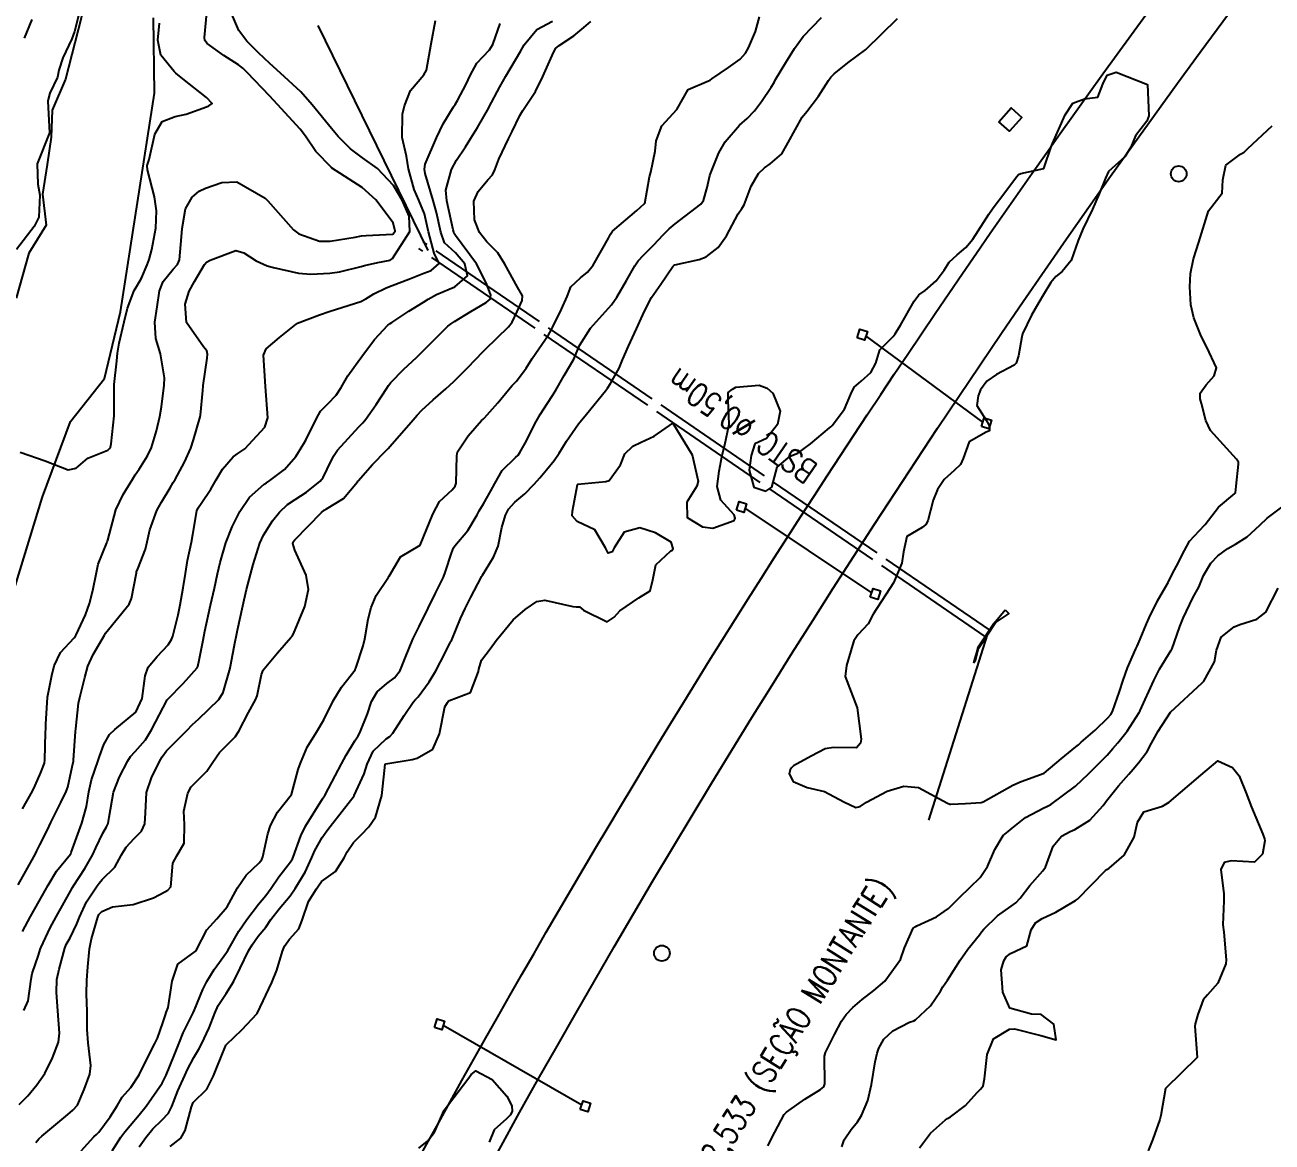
# Model space of a CAD drawing. Header units: metres. Extents: x 318500 to 325275, y 7408834 to 7428799.
# Drawn here: x 320236.7 to 320316.3, y 7414224 to 7414295.2 of the extents above; entities that cross this region are included whole.
import ezdxf

# ---------------------------------------------------------------- set-up
doc = ezdxf.new("R2010")
doc.units = ezdxf.units.M
doc.header["$MEASUREMENT"] = 0
doc.linetypes.add('CONTINUO', pattern=[0])
doc.linetypes.add('TRACEJADO', pattern=[8.7, 8, -0.7])
for name, color, linetype in [('ALA', 45, 'Continuous'), ('Armário', 45, 'Continuous'), ('BUEIRO', 151, 'Continuous'), ('Curvas de Nivel 1m', 11, 'Continuous'), ('Curvas de Nivel 5m', 15, 'Continuous'), ('Hidrografia', 140, 'Continuous'), ('Linha Férrea', 20, 'Continuous'), ('Postes', 20, 'Continuous'), ('Pórticos', 45, 'Continuous'), ('TEXTO', 45, 'Continuous')]:
    doc.layers.add(name, color=color, linetype=linetype)
doc.styles.add('ROMANS', font='romans', dxfattribs={"height": 0.2})

msp = doc.modelspace()

# ---------------------------------------------------------------- linework, layer by layer
at = {"layer": 'ALA', "linetype": 'CONTINUO'}
for points in [[(320298.532, 7414257.064, 724.447), (320299.247, 7414257.896, 724.433)], [(320299.247, 7414257.896, 724.433), (320299.478, 7414257.666, 722.904), (320298.656, 7414257.111, 722.584)], [(320297.497, 7414255.473, 724.325), (320297.22, 7414254.514, 724.294)], [(320297.22, 7414254.514, 724.294), (320297.358, 7414254.665, 722.931), (320297.549, 7414255.439, 722.324)]]:
    msp.add_polyline3d(points, dxfattribs=at)
at = {"layer": 'Armário'}
msp.add_lwpolyline([(320298.846, 7414289.04), (320299.628, 7414289.917), (320300.309, 7414289.311), (320299.527, 7414288.434)], close=True, dxfattribs=at)
at = {"layer": 'BUEIRO', "linetype": 'TRACEJADO', "flags": 128}
for points in [[(320297.972, 7414256.202), (320261.828, 7414280.956)], [(320298.244, 7414256.621), (320262.111, 7414281.369)]]:
    msp.add_lwpolyline(points, dxfattribs=at)
at = {"layer": 'BUEIRO', "linetype": 'CONTINUO'}
for points in [[(320297.497, 7414255.473, 724.325), (320297.549, 7414255.439, 722.324), (320298.656, 7414257.111, 722.584), (320298.532, 7414257.064, 724.447)], [(320297.497, 7414255.473, 724.325), (320298.532, 7414257.064, 724.447)]]:
    msp.add_polyline3d(points, dxfattribs=at)
at = {"layer": 'Curvas de Nivel 1m', "flags": 128}
for points, elevation in [([(320240.248, 7414296.312), (320239.867, 7414294.797), (320239.693, 7414294.32), (320239.116, 7414293.117), (320238.871, 7414292.332), (320238.771, 7414291.876), (320238.298, 7414290.862), (320238.179, 7414290.454), (320238.171, 7414290.342), (320238.26, 7414288.34), (320237.48, 7414286.351), (320237.523, 7414285.048), (320237.65, 7414284.348), (320237.579, 7414282.959), (320237.292, 7414282.353), (320236.165, 7414280.894)], 717), ([(320236.264, 7414240.36), (320236.752, 7414241.235), (320237.377, 7414242.344), (320237.471, 7414242.524), (320237.659, 7414242.914), (320238.131, 7414243.875), (320238.356, 7414244.33), (320238.984, 7414245.611), (320239.331, 7414246.316), (320239.429, 7414246.59), (320239.724, 7414247.89), (320239.791, 7414248.248), (320239.802, 7414248.309), (320239.922, 7414250.144), (320239.939, 7414250.308), (320240.128, 7414251.955), (320240.196, 7414252.306), (320240.522, 7414253.58), (320240.715, 7414254.301), (320241.056, 7414255.063), (320241.781, 7414256.291), (320241.803, 7414256.328), (320241.841, 7414256.416), (320243.343, 7414258.268), (320243.508, 7414258.622), (320243.809, 7414260.261), (320243.827, 7414260.324), (320243.894, 7414260.513), (320244.39, 7414261.775), (320244.51, 7414262.251), (320244.677, 7414262.998), (320245.12, 7414264.242), (320245.406, 7414264.78), (320245.962, 7414265.685), (320246.165, 7414266.03), (320246.281, 7414266.227), (320246.878, 7414267.329), (320247.281, 7414268.217), (320247.466, 7414268.755), (320247.883, 7414270.211), (320247.904, 7414270.329), (320248.045, 7414271.885), (320248.076, 7414272.183), (320248.076, 7414272.21), (320248.329, 7414273.953), (320248.35, 7414274.206), (320248.299, 7414274.423), (320248.085, 7414274.684), (320247.02, 7414276.221), (320246.934, 7414277.405), (320247.172, 7414278.22), (320247.51, 7414278.846), (320248.156, 7414279.931), (320248.278, 7414280.088), (320248.509, 7414280.205), (320250.166, 7414280.823), (320250.669, 7414280.676), (320251.462, 7414280.16), (320252.155, 7414279.848), (320252.567, 7414279.732), (320254.149, 7414279.383), (320254.948, 7414279.318), (320256.149, 7414279.382), (320256.771, 7414279.471), (320258.156, 7414279.813), (320258.359, 7414279.866), (320259.216, 7414280.059), (320260.007, 7414280.206), (320260.163, 7414280.312), (320261.259, 7414282.034), (320261.225, 7414283.004), (320260.762, 7414284.042), (320260.224, 7414284.976), (320259.189, 7414286.061), (320258.247, 7414286.735), (320257.479, 7414287.308), (320256.695, 7414288.093), (320256.267, 7414288.597), (320255.023, 7414290.119), (320254.302, 7414290.946), (320253.016, 7414292.143), (320252.326, 7414292.755), (320251.613, 7414293.441), (320250.863, 7414294.172), (320250.35, 7414294.85), (320249.776, 7414296.189)], 719), ([(320236.543, 7414245.212), (320237.186, 7414246.348), (320237.359, 7414246.691), (320237.718, 7414247.537), (320237.941, 7414248.123), (320237.98, 7414248.336), (320238.019, 7414250.073), (320238.028, 7414250.336), (320238.042, 7414250.615), (320238.144, 7414252.335), (320238.408, 7414253.724), (320238.573, 7414254.329), (320238.971, 7414255.175), (320239.837, 7414256.122), (320239.921, 7414256.227), (320239.964, 7414256.309), (320240.57, 7414257.586), (320240.819, 7414258.3), (320241.035, 7414259.136), (320241.263, 7414260.296), (320241.383, 7414260.809), (320241.918, 7414262.176), (320241.955, 7414262.254), (320241.967, 7414262.289), (320241.983, 7414262.352), (320242.501, 7414264.282), (320242.963, 7414265.267), (320243.576, 7414266.266), (320243.729, 7414266.509), (320243.979, 7414266.882), (320244.519, 7414267.725), (320244.769, 7414268.248), (320245.085, 7414269.318), (320245.304, 7414270.241), (320245.42, 7414270.848), (320245.582, 7414272.237), (320245.598, 7414272.695), (320245.353, 7414274.241), (320245.059, 7414275.215), (320244.999, 7414276.247), (320245.13, 7414277.23), (320245.297, 7414278.242), (320245.525, 7414278.854), (320246.151, 7414279.625), (320246.442, 7414279.941), (320246.561, 7414280.226), (320246.698, 7414281.702), (320246.727, 7414282.225), (320246.937, 7414283.484), (320247.361, 7414284.218), (320247.816, 7414284.614), (320248.219, 7414284.795), (320249.257, 7414285.162), (320250.225, 7414285.194), (320252.031, 7414284.153), (320252.208, 7414283.984), (320253.839, 7414282.133), (320254.178, 7414281.895), (320255.493, 7414281.43), (320256.173, 7414281.413), (320257.777, 7414281.677), (320258.177, 7414281.761), (320258.462, 7414281.782), (320260.178, 7414281.856), (320260.323, 7414282.048), (320260.188, 7414282.595), (320259.09, 7414284.061), (320258.221, 7414284.835), (320256.27, 7414286.1), (320256.252, 7414286.112), (320255.271, 7414287.135), (320254.592, 7414288.125), (320254.266, 7414288.561), (320252.821, 7414290.145), (320252.298, 7414290.685), (320250.87, 7414292.172), (320250.599, 7414292.452), (320250.325, 7414292.666), (320249.397, 7414293.26), (320248.338, 7414294.03), (320248.189, 7414294.212), (320248.148, 7414294.407), (320248.33, 7414296.21)], 718), ([(320240.288, 7414223.405), (320241.097, 7414224.285), (320241.266, 7414224.429), (320241.415, 7414224.597), (320242.131, 7414225.572), (320242.582, 7414226.269), (320242.9, 7414226.811), (320243.452, 7414227.445), (320243.996, 7414228.252), (320244.472, 7414229.249), (320244.986, 7414230.238), (320245.15, 7414230.58), (320245.51, 7414231.563), (320245.667, 7414232.078), (320245.72, 7414232.227), (320245.835, 7414232.537), (320246.092, 7414234.222), (320246.464, 7414235.309), (320247.568, 7414236.106), (320247.618, 7414236.161), (320247.644, 7414236.209), (320248.302, 7414237.487), (320248.951, 7414238.19), (320249.608, 7414238.953), (320250.266, 7414240.17), (320250.822, 7414240.972), (320251.644, 7414241.77), (320251.809, 7414241.987), (320251.878, 7414242.148), (320252.195, 7414243.622), (320252.374, 7414244.143), (320252.824, 7414245.004), (320253.7, 7414246.13), (320254.13, 7414247.718), (320254.275, 7414248.122), (320254.716, 7414249.145), (320255.304, 7414250.107), (320255.768, 7414250.881), (320256.366, 7414252.091), (320256.904, 7414252.972), (320257.765, 7414254.071), (320257.781, 7414254.1), (320257.812, 7414254.185), (320258.28, 7414255.618), (320258.387, 7414256.065), (320258.606, 7414257.309), (320258.789, 7414258.061), (320259.105, 7414258.824), (320259.889, 7414259.981), (320259.917, 7414260.022), (320259.935, 7414260.049), (320260.655, 7414261.293), (320261.92, 7414262.02), (320262.732, 7414264.008), (320263.141, 7414264.813), (320263.963, 7414265.555), (320264.161, 7414265.794), (320264.225, 7414265.987), (320264.249, 7414267.735), (320264.31, 7414267.987), (320264.989, 7414269.002), (320265.826, 7414269.972), (320265.927, 7414270.066), (320266.023, 7414270.161), (320266.878, 7414271.117), (320267.557, 7414271.947), (320267.793, 7414272.205), (320268.058, 7414272.496), (320268.674, 7414273.328), (320269.067, 7414273.925), (320270.095, 7414275.45), (320270.272, 7414275.735), (320270.357, 7414275.907), (320270.933, 7414277.086), (320271.29, 7414277.898), (320271.535, 7414278.5), (320272.148, 7414279.075), (320272.596, 7414279.441), (320272.946, 7414279.878), (320273.944, 7414281.621), (320274.058, 7414281.862), (320274.192, 7414282.059), (320275.734, 7414283.366), (320276.21, 7414283.792), (320276.228, 7414283.812), (320276.242, 7414283.83), (320276.545, 7414285.518), (320276.634, 7414285.826), (320276.92, 7414287.163), (320276.978, 7414287.823), (320277.326, 7414288.773), (320278.29, 7414289.81), (320279.011, 7414291.098), (320280.318, 7414291.637), (320280.411, 7414291.687), (320280.529, 7414291.777), (320281.599, 7414292.493), (320282.339, 7414293.035), (320282.674, 7414293.418), (320282.857, 7414293.745), (320283.312, 7414294.789), (320283.577, 7414295.738)], 724), ([(320236.325, 7414226.351), (320236.88, 7414226.912), (320237.453, 7414227.597), (320237.965, 7414228.332), (320238.467, 7414229.334), (320238.835, 7414230.32), (320238.908, 7414230.91), (320238.801, 7414232.321), (320238.705, 7414233.496), (320238.745, 7414234.322), (320238.88, 7414234.99), (320239.243, 7414236.315), (320239.336, 7414236.551), (320239.58, 7414236.988), (320240.017, 7414237.88), (320240.181, 7414238.304), (320240.629, 7414239.281), (320241.308, 7414240.293), (320241.438, 7414240.477), (320241.626, 7414240.708), (320242.427, 7414241.489), (320242.872, 7414242.272), (320243.158, 7414242.767), (320243.666, 7414243.313), (320244.142, 7414243.784), (320244.359, 7414244.25), (320244.385, 7414244.947), (320244.453, 7414246.249), (320244.773, 7414247.185), (320245.288, 7414248.237), (320245.45, 7414248.519), (320245.74, 7414248.901), (320246.402, 7414249.572), (320247.04, 7414250.217), (320247.396, 7414250.581), (320247.767, 7414250.935), (320249.08, 7414252.191), (320249.349, 7414252.624), (320249.788, 7414254.18), (320249.793, 7414254.198), (320249.812, 7414254.305), (320250.12, 7414255.891), (320250.181, 7414256.175), (320250.272, 7414256.601), (320250.601, 7414258.169), (320250.841, 7414259.2), (320251.085, 7414260.162), (320251.256, 7414260.804), (320251.679, 7414262.154), (320251.925, 7414262.676), (320252.496, 7414263.583), (320252.934, 7414264.14), (320253.459, 7414264.624), (320253.952, 7414264.952), (320254.662, 7414265.417), (320255.545, 7414266.106), (320255.735, 7414266.342), (320255.982, 7414266.876), (320256.379, 7414267.709), (320256.647, 7414268.09), (320258.015, 7414269.577), (320258.256, 7414269.83), (320258.454, 7414270.066), (320259.102, 7414270.991), (320259.792, 7414272.053), (320259.897, 7414272.207), (320260.055, 7414272.404), (320260.864, 7414273.242), (320261.702, 7414274.026), (320262.084, 7414274.395), (320263.689, 7414275.996), (320263.92, 7414276.175), (320264.105, 7414276.29), (320265.16, 7414276.933), (320266.123, 7414277.497), (320266.38, 7414277.713), (320266.416, 7414277.966), (320266.141, 7414278.728), (320265.514, 7414279.976), (320264.178, 7414281.79), (320264.088, 7414281.901), (320264.056, 7414281.992), (320264.028, 7414282.146), (320263.623, 7414283.999), (320263.556, 7414284.664), (320263.925, 7414285.995), (320264.246, 7414286.576), (320264.813, 7414287.426), (320265.16, 7414287.981), (320265.574, 7414288.673), (320266.289, 7414289.92), (320266.304, 7414289.955), (320267.011, 7414291.258), (320267.387, 7414291.954), (320268.336, 7414293.557), (320268.562, 7414293.937), (320269.362, 7414294.918), (320270.363, 7414295.458)], 722), ([(320236.399, 7414267.959), (320237.986, 7414267.402), (320239.47, 7414266.825), (320239.98, 7414266.944), (320240.723, 7414267.568), (320241.997, 7414268.095), (320242.099, 7414268.188), (320242.151, 7414268.288), (320242.207, 7414268.492), (320242.394, 7414270.284), (320242.386, 7414271.944), (320242.404, 7414272.285), (320242.574, 7414273.781), (320242.603, 7414274.282), (320242.716, 7414274.91), (320243.04, 7414276.276), (320243.243, 7414277.144), (320243.66, 7414278.267), (320243.844, 7414278.555), (320244.142, 7414279.059), (320244.496, 7414279.913), (320244.617, 7414280.253), (320244.798, 7414280.882), (320245.043, 7414282.247), (320245.095, 7414283.348), (320244.964, 7414284.249), (320244.518, 7414285.973), (320244.503, 7414286.256), (320244.624, 7414286.635), (320244.987, 7414288.249), (320245.455, 7414289.059), (320246.277, 7414289.373), (320246.99, 7414289.512), (320248.287, 7414289.997), (320248.442, 7414290.053), (320248.647, 7414290.205), (320248.296, 7414290.59), (320246.773, 7414291.765), (320246.319, 7414292.139), (320246.216, 7414292.232), (320245.373, 7414293.287), (320245.174, 7414294.247), (320245.287, 7414295.315)], 717), ([(320236.627, 7414232.349), (320236.909, 7414232.963), (320237.103, 7414234.344), (320237.173, 7414234.716), (320237.563, 7414235.876), (320237.677, 7414236.23), (320237.716, 7414236.338), (320238.307, 7414237.612), (320238.692, 7414238.324), (320239.616, 7414239.955), (320239.74, 7414240.187), (320239.809, 7414240.308), (320240.527, 7414241.411), (320241.034, 7414242.296), (320241.231, 7414242.72), (320241.671, 7414243.662), (320241.906, 7414244.058), (320242.02, 7414244.285), (320242.085, 7414244.685), (320242.352, 7414246.28), (320242.742, 7414247.247), (320243.257, 7414248.267), (320243.442, 7414248.557), (320243.739, 7414248.86), (320244.395, 7414249.605), (320244.786, 7414250.245), (320245.779, 7414252.154), (320245.811, 7414252.199), (320245.843, 7414252.229), (320246.807, 7414253.208), (320247.689, 7414254.211), (320247.73, 7414254.292), (320247.817, 7414254.685), (320248.065, 7414255.978), (320248.107, 7414256.206), (320248.176, 7414256.538), (320248.546, 7414258.2), (320248.788, 7414259.284), (320248.988, 7414260.194), (320249.161, 7414260.931), (320249.523, 7414262.186), (320249.93, 7414263.195), (320250.407, 7414264.173), (320251.032, 7414265.086), (320251.967, 7414265.918), (320252.106, 7414266.011), (320252.322, 7414266.146), (320253.27, 7414266.848), (320253.993, 7414267.687), (320254.165, 7414267.96), (320254.26, 7414268.126), (320254.615, 7414268.73), (320255.314, 7414270.111), (320255.565, 7414270.569), (320256.034, 7414271.052), (320256.548, 7414271.587), (320256.877, 7414272.088), (320257.311, 7414272.831), (320258.077, 7414273.897), (320258.153, 7414273.995), (320258.201, 7414274.069), (320259.012, 7414275.139), (320259.859, 7414276.052), (320259.994, 7414276.159), (320260.103, 7414276.235), (320261.199, 7414276.949), (320262.123, 7414277.538), (320262.419, 7414277.722), (320262.952, 7414278.008), (320263.772, 7414278.358), (320264.138, 7414278.503), (320264.928, 7414279.203), (320264.774, 7414279.984), (320264.167, 7414280.678), (320263.477, 7414281.304), (320263.227, 7414282.004), (320262.961, 7414283.246), (320262.756, 7414284.012), (320262.236, 7414285.737), (320262.187, 7414286.021), (320262.243, 7414286.323), (320262.968, 7414288.009), (320263.375, 7414288.902), (320264.053, 7414289.994), (320264.15, 7414290.134), (320264.296, 7414290.391), (320264.861, 7414291.435), (320265.109, 7414291.982), (320265.525, 7414292.781), (320266.337, 7414293.629), (320266.549, 7414293.967), (320267.024, 7414295.296)], 721), ([(320237.15, 7414295.566), (320236.662, 7414294.365)], 718), ([(320237.404, 7414223.923), (320237.59, 7414224.154), (320237.77, 7414224.335), (320238.663, 7414225.08), (320239.431, 7414225.713), (320239.76, 7414225.98), (320240.052, 7414226.301), (320240.471, 7414227.315), (320240.833, 7414228.289), (320240.908, 7414228.848), (320240.733, 7414230.291), (320240.662, 7414231.133), (320240.68, 7414232.293), (320240.639, 7414233.402), (320240.645, 7414234.293), (320240.719, 7414235.126), (320240.825, 7414236.291), (320240.958, 7414236.91), (320241.345, 7414238.293), (320241.42, 7414238.474), (320241.604, 7414238.673), (320242.295, 7414238.968), (320243.608, 7414239.108), (320244.907, 7414239.535), (320245.617, 7414239.907), (320245.822, 7414240.024), (320246.01, 7414240.226), (320246.129, 7414241.739), (320246.386, 7414242.223), (320246.864, 7414243.016), (320246.89, 7414244.218), (320246.846, 7414245.06), (320247.09, 7414246.216), (320247.313, 7414246.607), (320247.712, 7414247.013), (320248.306, 7414247.616), (320248.682, 7414248.196), (320249.124, 7414248.804), (320249.749, 7414249.445), (320250.118, 7414249.811), (320250.352, 7414250.171), (320250.957, 7414251.348), (320251.414, 7414252.155), (320251.518, 7414252.42), (320251.804, 7414253.777), (320251.9, 7414254.057), (320251.971, 7414254.148), (320252.813, 7414255.153), (320253.672, 7414256.132), (320253.749, 7414256.222), (320253.842, 7414256.37), (320254.564, 7414258.119), (320254.784, 7414259.209), (320254.636, 7414260.119), (320253.914, 7414261.715), (320253.789, 7414262.131), (320253.817, 7414262.235), (320253.922, 7414262.362), (320255.615, 7414264.105), (320255.791, 7414264.253), (320255.944, 7414264.339), (320257.028, 7414265.01), (320257.923, 7414266.071), (320257.94, 7414266.101), (320257.971, 7414266.141), (320258.869, 7414267.179), (320259.734, 7414268.053), (320259.866, 7414268.186), (320260.003, 7414268.333), (320261.47, 7414270.028), (320261.724, 7414270.325), (320262.029, 7414270.639), (320262.757, 7414271.291), (320263.559, 7414271.997), (320263.817, 7414272.23), (320264.057, 7414272.461), (320264.826, 7414273.225), (320265.55, 7414273.975), (320265.809, 7414274.246), (320266.086, 7414274.53), (320267.552, 7414275.948), (320267.791, 7414276.258), (320268.115, 7414276.934), (320268.42, 7414277.641), (320268.45, 7414277.935), (320268.138, 7414278.494), (320267.31, 7414279.953), (320266.88, 7414280.672), (320266.174, 7414281.382), (320265.713, 7414281.975), (320265.394, 7414282.776), (320265.34, 7414283.979), (320265.61, 7414284.585), (320266.23, 7414285.325), (320266.542, 7414285.659), (320266.69, 7414285.963), (320266.945, 7414286.658), (320267.557, 7414287.951), (320267.791, 7414288.424), (320268.282, 7414289.431), (320268.468, 7414289.757), (320268.595, 7414289.935), (320269.267, 7414290.964), (320269.753, 7414291.919), (320270.333, 7414293.257), (320270.545, 7414293.7), (320270.791, 7414293.905), (320271.721, 7414294.525), (320272.357, 7414295.04), (320272.809, 7414295.437)], 723), ([(320243.994, 7414223.658), (320244.411, 7414224.245), (320244.854, 7414224.803), (320245.427, 7414225.35), (320245.863, 7414225.794), (320246.066, 7414226.221), (320246.458, 7414227.223), (320246.9, 7414228.208), (320247.077, 7414228.594), (320247.477, 7414229.353), (320247.8, 7414229.883), (320247.97, 7414230.195), (320248.454, 7414231.243), (320248.82, 7414232.187), (320249.036, 7414232.674), (320249.533, 7414233.432), (320250.01, 7414234.173), (320250.427, 7414235.04), (320250.969, 7414236.159), (320251.19, 7414236.542), (320251.584, 7414237.086), (320252.066, 7414237.672), (320252.395, 7414238.142), (320252.919, 7414238.825), (320253.615, 7414239.67), (320253.944, 7414240.125), (320254.571, 7414241.181), (320255.011, 7414242.11), (320255.206, 7414242.557), (320255.669, 7414243.377), (320255.966, 7414243.805), (320256.177, 7414244.093), (320257.7, 7414246.036), (320257.713, 7414246.057), (320258.34, 7414247.445), (320258.527, 7414248.062), (320258.915, 7414248.885), (320259.754, 7414249.673), (320259.982, 7414249.821), (320260.178, 7414250.044), (320260.892, 7414251.154), (320261.466, 7414252.025), (320261.619, 7414252.186), (320261.785, 7414252.357), (320262.491, 7414253.319), (320262.922, 7414254.003), (320263.223, 7414254.595), (320263.837, 7414255.797), (320263.903, 7414255.925), (320263.929, 7414255.989), (320264.489, 7414257.348), (320264.786, 7414257.981), (320265.146, 7414258.702), (320265.813, 7414259.971), (320265.84, 7414260.021), (320265.892, 7414260.105), (320266.606, 7414261.263), (320266.893, 7414261.955), (320267.138, 7414263.158), (320267.367, 7414263.949), (320267.564, 7414264.328), (320267.952, 7414264.768), (320268.587, 7414265.304), (320269.2, 7414265.922), (320269.561, 7414266.331), (320269.984, 7414266.831), (320270.464, 7414267.434), (320270.784, 7414267.902), (320271.252, 7414268.653), (320272.019, 7414269.768), (320272.116, 7414269.889), (320272.531, 7414270.386), (320273.749, 7414271.865), (320273.873, 7414272.043), (320274.057, 7414272.345), (320274.606, 7414273.318), (320274.825, 7414273.849), (320275.209, 7414274.728), (320275.716, 7414275.836), (320276.119, 7414276.72), (320276.478, 7414277.475), (320276.677, 7414277.825), (320277.277, 7414278.684), (320278.047, 7414279.811), (320278.097, 7414279.875), (320278.162, 7414279.916), (320279.71, 7414280.244), (320280.169, 7414280.413), (320280.939, 7414281.008), (320281.459, 7414281.761), (320282.204, 7414283.16), (320282.449, 7414283.507), (320282.596, 7414283.746), (320283.045, 7414284.925), (320283.512, 7414285.737), (320283.879, 7414286.1), (320284.249, 7414286.353), (320284.989, 7414286.989), (320285.398, 7414287.713), (320286.286, 7414289.319), (320286.581, 7414289.696), (320287.331, 7414290.658), (320287.975, 7414291.675), (320288.122, 7414291.874), (320288.326, 7414292.088), (320289.197, 7414292.801), (320290.35, 7414293.65), (320292.37, 7414295.62)], 726), ([(320245.96, 7414223.663), (320246.641, 7414224.212), (320246.932, 7414224.692), (320247.319, 7414226.202), (320247.443, 7414226.476), (320248.305, 7414227.338), (320248.732, 7414228.187), (320248.942, 7414228.711), (320249.488, 7414230.075), (320249.521, 7414230.148), (320249.554, 7414230.179), (320250.544, 7414231.125), (320251.52, 7414232.15), (320252.464, 7414234.141), (320252.765, 7414234.925), (320253.126, 7414236.134), (320253.267, 7414236.441), (320253.582, 7414236.906), (320254.166, 7414237.547), (320254.394, 7414238.118), (320254.794, 7414239.294), (320255.3, 7414240.105), (320255.422, 7414240.304), (320255.627, 7414240.571), (320256.515, 7414241.209), (320257.063, 7414242.079), (320257.259, 7414242.473), (320257.665, 7414243.06), (320258.168, 7414243.57), (320258.65, 7414244.06), (320259.06, 7414244.682), (320259.473, 7414246.052), (320259.501, 7414246.254), (320259.695, 7414248.05), (320259.706, 7414248.075), (320259.731, 7414248.091), (320261.411, 7414248.348), (320261.736, 7414248.442), (320262.729, 7414249.022), (320263.148, 7414249.999), (320263.496, 7414251.713), (320263.655, 7414251.992), (320263.706, 7414252.066), (320263.782, 7414252.122), (320265.125, 7414252.641), (320265.642, 7414253.972), (320265.66, 7414254.123), (320265.821, 7414254.703), (320266.38, 7414255.413), (320266.77, 7414255.956), (320267.853, 7414257.271), (320268.614, 7414257.929), (320269.357, 7414258.429), (320269.869, 7414258.529), (320271.649, 7414258.116), (320271.872, 7414258.101), (320272.089, 7414258.104), (320272.329, 7414257.883), (320273.859, 7414257.136), (320274.289, 7414257.429), (320274.667, 7414257.848), (320275.878, 7414258.667), (320276.599, 7414259.107), (320276.769, 7414259.821), (320276.948, 7414260.776), (320277.918, 7414261.666), (320278.007, 7414261.72), (320278.055, 7414261.808), (320277.926, 7414262.214), (320276.93, 7414262.825), (320275.94, 7414263.132), (320274.929, 7414262.851), (320274.292, 7414261.854), (320274.174, 7414261.599), (320273.915, 7414261.515), (320273.748, 7414261.863), (320273.07, 7414263.006), (320271.937, 7414263.549), (320271.606, 7414263.893), (320271.64, 7414264.197), (320271.95, 7414265.89), (320271.954, 7414265.906), (320271.97, 7414265.919), (320273.754, 7414266.083), (320273.974, 7414266.152), (320274.691, 7414267.148), (320274.972, 7414267.845), (320275.494, 7414268.352), (320276.012, 7414268.599), (320276.849, 7414268.99), (320278.03, 7414269.81), (320279.279, 7414267.791), (320279.657, 7414266.103), (320279.574, 7414265.786), (320278.929, 7414264.765), (320278.962, 7414263.795), (320279.941, 7414263.197), (320280.598, 7414263.112), (320281.948, 7414263.608), (320282.002, 7414263.697), (320282.015, 7414263.749), (320281.952, 7414263.963), (320281.104, 7414264.905), (320280.869, 7414265.767), (320280.996, 7414266.753), (320281.179, 7414267.762), (320281.348, 7414268.422), (320281.632, 7414269.756), (320281.57, 7414271.282), (320281.574, 7414271.757), (320281.836, 7414271.971), (320282.055, 7414272.101), (320283.553, 7414272.24), (320284.055, 7414272.047), (320284.41, 7414271.725), (320284.887, 7414270.566), (320284.715, 7414269.72), (320284.016, 7414268.825), (320283.261, 7414268.488), (320283.035, 7414267.74), (320282.919, 7414266.808), (320283.206, 7414265.738), (320283.967, 7414265.469), (320284.345, 7414265.724), (320284.696, 7414267.013), (320285.529, 7414267.707), (320286.003, 7414267.906), (320286.827, 7414268.503), (320288.028, 7414269.517), (320288.114, 7414269.584), (320288.21, 7414269.668), (320288.994, 7414270.707), (320289.39, 7414271.657), (320289.598, 7414272.114), (320290.062, 7414272.482), (320290.673, 7414273.039), (320290.989, 7414273.636), (320291.244, 7414274.482), (320292.106, 7414275.332), (320292.226, 7414275.501), (320292.291, 7414275.617), (320292.563, 7414276.062), (320293.436, 7414277.6), (320293.741, 7414277.991), (320294.14, 7414278.272), (320294.844, 7414278.889), (320295.348, 7414279.578), (320295.668, 7414280.074), (320296.175, 7414280.544), (320296.734, 7414281.009), (320297.182, 7414281.555), (320298.206, 7414283.144), (320298.475, 7414283.536), (320299.225, 7414284.525), (320299.966, 7414285.514), (320300.082, 7414285.673), (320300.244, 7414285.744), (320301.699, 7414286.045), (320302.199, 7414287.491), (320302.218, 7414287.543), (320302.272, 7414287.646), (320303.064, 7414289.478), (320303.554, 7414290.218), (320304.305, 7414290.491), (320305.157, 7414290.598), (320305.479, 7414291.443), (320305.758, 7414292.009), (320306.332, 7414292.199), (320308.32, 7414291.41), (320308.398, 7414289.408), (320308.287, 7414289.08), (320307.561, 7414288.134), (320307.254, 7414287.42), (320306.883, 7414286.801), (320306.252, 7414286.251), (320305.825, 7414285.858), (320305.638, 7414285.439), (320305.237, 7414284.432), (320304.806, 7414283.451), (320304.197, 7414282.191), (320303.889, 7414281.465), (320303.453, 7414280.189), (320302.885, 7414279.479), (320302.475, 7414279.165), (320302.149, 7414278.787), (320301.666, 7414277.966), (320301.383, 7414277.497), (320300.918, 7414276.706), (320300.348, 7414275.508), (320300.295, 7414275.32), (320300.089, 7414274.104), (320299.948, 7414273.646), (320299.813, 7414273.514), (320298.687, 7414272.915), (320298.064, 7414272.481), (320297.673, 7414271.929), (320297.52, 7414271.548), (320297.443, 7414270.948), (320298.035, 7414270.006), (320298.209, 7414269.714), (320298.239, 7414269.537), (320298.242, 7414269.321), (320298.026, 7414269.241), (320296.95, 7414268.622), (320296.567, 7414267.562), (320296.394, 7414267.164), (320295.988, 7414266.781), (320295.342, 7414266.214), (320294.921, 7414265.58), (320294.646, 7414264.9), (320294.298, 7414263.587), (320294.19, 7414263.344), (320293.944, 7414263.165), (320292.964, 7414262.576), (320292.755, 7414261.607), (320292.644, 7414260.874), (320292.114, 7414259.617), (320291.886, 7414259.263), (320290.823, 7414257.636), (320290.498, 7414257.003), (320289.85, 7414256.301), (320289.577, 7414255.919), (320289.493, 7414255.653), (320289.118, 7414254.359), (320289.028, 7414253.658), (320289.79, 7414251.65), (320290.045, 7414249.646), (320290.013, 7414249.389), (320289.752, 7414249.096), (320288.297, 7414249.119), (320287.75, 7414249.034), (320286.864, 7414248.563), (320285.734, 7414247.964), (320285.605, 7414247.828), (320285.533, 7414247.703), (320285.46, 7414247.437), (320285.723, 7414246.964), (320286.608, 7414246.575), (320287.717, 7414246.324), (320288.939, 7414245.658), (320289.705, 7414245.292), (320289.996, 7414245.356), (320290.39, 7414245.64), (320291.717, 7414246.339), (320292.782, 7414246.666), (320293.72, 7414246.565), (320295.571, 7414245.571), (320295.709, 7414245.511), (320295.772, 7414245.506), (320296.719, 7414245.555), (320297.711, 7414245.617), (320297.83, 7414245.657), (320299.722, 7414246.71), (320300.271, 7414246.958), (320301.73, 7414247.49), (320302.811, 7414248.407), (320303.755, 7414249.16), (320303.916, 7414249.299), (320304.093, 7414249.455), (320304.983, 7414250.231), (320305.784, 7414251.006), (320305.981, 7414251.234), (320306.09, 7414251.427), (320306.539, 7414252.686), (320306.78, 7414253.42), (320307.042, 7414254.197), (320307.573, 7414255.413), (320307.659, 7414255.596), (320307.849, 7414256.035), (320308.257, 7414257.012), (320308.422, 7414257.402), (320308.969, 7414258.482), (320309.497, 7414259.386), (320309.632, 7414259.646), (320309.902, 7414260.179), (320310.325, 7414260.962), (320310.507, 7414261.371), (320311.009, 7414262.288), (320311.949, 7414263.299), (320311.979, 7414263.321), (320312.004, 7414263.349), (320312.849, 7414264.453), (320313.897, 7414265.331), (320313.928, 7414265.373), (320313.977, 7414265.797), (320314.138, 7414267.187), (320314.128, 7414267.328), (320314.003, 7414267.521), (320312.352, 7414269.347), (320312.036, 7414269.978), (320311.763, 7414271.07), (320311.69, 7414271.355), (320311.684, 7414271.727), (320312.064, 7414272.256), (320312.585, 7414272.832), (320312.716, 7414273.344), (320312.1, 7414274.657), (320311.74, 7414275.356), (320311.279, 7414276.52), (320311.083, 7414277.366), (320311.016, 7414278.498), (320311.057, 7414279.367), (320311.247, 7414280.29), (320311.594, 7414281.359), (320312.21, 7414283.35), (320313.088, 7414284.481), (320313.122, 7414285.341), (320313.327, 7414286.267), (320314.264, 7414286.959), (320314.496, 7414287.097), (320314.715, 7414287.323), (320316.285, 7414288.774)], 727), ([(320284.093, 7414223.72), (320284.548, 7414224.588), (320285.146, 7414225.704), (320285.284, 7414225.86), (320285.444, 7414225.977), (320286.458, 7414226.682), (320287.464, 7414227.301), (320287.664, 7414227.471), (320287.733, 7414227.667), (320287.72, 7414229.436), (320287.769, 7414229.667), (320288.354, 7414230.815), (320288.789, 7414231.657), (320289.088, 7414232.093), (320289.533, 7414232.534), (320290.123, 7414233.059), (320290.858, 7414233.63), (320291.556, 7414234.221), (320292.554, 7414235.605), (320292.828, 7414236.354), (320293.365, 7414237.594), (320293.501, 7414237.692), (320293.602, 7414237.742), (320294.861, 7414238.327), (320295.619, 7414238.858), (320295.98, 7414239.21), (320296.332, 7414239.559), (320297.643, 7414240.84), (320298.125, 7414241.533), (320298.574, 7414242.619), (320299.118, 7414243.518), (320299.435, 7414243.762), (320299.687, 7414243.968), (320300.537, 7414244.662), (320301.707, 7414245.268), (320301.862, 7414245.333), (320302.156, 7414245.483), (320303.722, 7414246.653), (320304.553, 7414247.448), (320305.145, 7414248.032), (320305.748, 7414248.641), (320306.117, 7414249.063), (320306.421, 7414249.423), (320307.019, 7414250.17), (320307.789, 7414251.352), (320307.814, 7414251.385), (320307.825, 7414251.409), (320307.863, 7414251.481), (320308.729, 7414253.396), (320309.098, 7414254.113), (320309.839, 7414255.335), (320309.858, 7414255.361), (320309.868, 7414255.38), (320310.385, 7414256.85), (320310.589, 7414257.369), (320311.237, 7414258.713), (320311.6, 7414259.354), (320311.69, 7414259.556), (320311.901, 7414260.095), (320312.373, 7414260.885), (320312.81, 7414261.341), (320313.456, 7414261.806), (320313.931, 7414262.092), (320314.689, 7414262.569), (320315.498, 7414263.307), (320315.955, 7414263.751), (320317.97, 7414265.27)], 728), ([(320288.826, 7414223.656), (320288.969, 7414224.102), (320289.426, 7414224.75), (320289.825, 7414225.253), (320290.07, 7414225.641), (320290.49, 7414226.599), (320290.721, 7414227.631), (320290.94, 7414229.084), (320291.066, 7414229.626), (320291.177, 7414229.943), (320291.504, 7414230.524), (320292.072, 7414231.051), (320293.143, 7414231.596), (320293.42, 7414231.693), (320293.522, 7414231.744), (320294.471, 7414232.646), (320295.11, 7414233.574), (320295.275, 7414233.85), (320295.557, 7414234.282), (320296.376, 7414235.558), (320296.869, 7414236.262), (320297.594, 7414237.171), (320297.756, 7414237.379), (320297.886, 7414237.536), (320298.755, 7414238.381), (320299.622, 7414238.998), (320299.918, 7414239.215), (320300.198, 7414239.504), (320300.82, 7414240.316), (320301.648, 7414241.25), (320301.809, 7414241.488), (320302.312, 7414242.838), (320302.844, 7414243.473), (320303.389, 7414243.76), (320303.686, 7414243.891), (320304.647, 7414244.495), (320305.497, 7414245.433), (320305.713, 7414245.723), (320306.468, 7414246.677), (320307.123, 7414247.416), (320307.404, 7414247.744), (320307.741, 7414248.143), (320308.292, 7414248.862), (320308.583, 7414249.398), (320309.005, 7414250.158), (320309.79, 7414251.38), (320311.809, 7414253.257), (320311.861, 7414253.298), (320311.918, 7414253.349), (320312.591, 7414254.58), (320312.72, 7414255.341), (320313.033, 7414256.158), (320313.862, 7414256.821), (320314.221, 7414256.969), (320315.295, 7414257.309), (320315.875, 7414257.751), (320316.669, 7414259.288)], 729), ([(320261.842, 7414223.574), (320262.389, 7414224.005), (320262.837, 7414224.581), (320263.44, 7414225.99), (320264.957, 7414227.968), (320265.169, 7414228.26), (320265.468, 7414228.509), (320266.503, 7414227.95), (320267.449, 7414226.875), (320267.768, 7414226.26), (320267.778, 7414225.935), (320267.678, 7414225.695), (320267.432, 7414225.44), (320266.642, 7414224.727), (320266.315, 7414223.951)], 728)]:
    msp.add_lwpolyline(points, dxfattribs=dict(at, elevation=elevation))
at = {"layer": 'Curvas de Nivel 5m', "flags": 128}
for points, elevation in [([(320236.555, 7414237.381), (320237.046, 7414238.346), (320237.61, 7414239.311), (320238.182, 7414240.332), (320238.722, 7414241.236), (320239.599, 7414242.311), (320239.621, 7414242.34), (320239.652, 7414242.417), (320240.152, 7414243.826), (320240.33, 7414244.304), (320240.634, 7414245.357), (320240.778, 7414246.299), (320240.941, 7414247.068), (320241.376, 7414248.294), (320241.468, 7414248.559), (320241.745, 7414249.317), (320242.094, 7414249.946), (320242.443, 7414250.28), (320243.771, 7414251.38), (320244.173, 7414252.254), (320244.368, 7414253.685), (320244.568, 7414254.249), (320245.134, 7414254.927), (320245.832, 7414255.675), (320246.06, 7414256.004), (320246.143, 7414256.227), (320246.485, 7414257.593), (320246.613, 7414258.222), (320246.788, 7414259.309), (320246.94, 7414260.219), (320247.079, 7414261.041), (320247.331, 7414262.216), (320247.424, 7414262.716), (320247.678, 7414264.213), (320247.754, 7414264.401), (320247.947, 7414264.691), (320248.562, 7414265.6), (320248.892, 7414266.196), (320249.296, 7414266.875), (320249.992, 7414267.671), (320250.287, 7414267.884), (320250.734, 7414268.169), (320252.014, 7414269.546), (320252.19, 7414270.148), (320252.05, 7414272.15), (320251.931, 7414274.152), (320252.084, 7414274.548), (320252.953, 7414275.28), (320254.009, 7414276.131), (320254.063, 7414276.168), (320254.101, 7414276.183), (320255.488, 7414276.731), (320256.112, 7414276.93), (320256.994, 7414277.209), (320258.123, 7414277.57), (320258.456, 7414277.735), (320258.967, 7414278.062), (320259.74, 7414278.45), (320260.138, 7414278.597), (320261.191, 7414278.988), (320262.15, 7414279.369), (320262.613, 7414279.553), (320263.139, 7414280.005), (320262.818, 7414280.662), (320262.448, 7414282.016), (320262.197, 7414283.153), (320261.842, 7414284.026), (320261.531, 7414284.72), (320261.173, 7414286.036), (320261.05, 7414286.84), (320260.773, 7414288.042), (320260.794, 7414289.53), (320260.917, 7414290.041), (320261.303, 7414291.037), (320262.158, 7414292.022), (320262.323, 7414292.32), (320262.619, 7414294.016), (320262.89, 7414295.484)], 720), ([(320242.267, 7414223.401), (320242.827, 7414224.266), (320243.078, 7414224.601), (320243.421, 7414225.022), (320243.993, 7414225.69), (320244.444, 7414226.245), (320245.455, 7414227.713), (320245.71, 7414228.226), (320246.226, 7414229.472), (320246.512, 7414230.215), (320246.79, 7414230.921), (320247.44, 7414232.201), (320247.522, 7414232.38), (320248.044, 7414233.686), (320248.303, 7414234.192), (320248.785, 7414234.957), (320249.568, 7414236.048), (320249.654, 7414236.179), (320250.358, 7414237.399), (320250.859, 7414238.161), (320251.61, 7414239.133), (320252.078, 7414239.682), (320252.414, 7414240.142), (320252.893, 7414240.876), (320253.646, 7414241.841), (320253.762, 7414242.014), (320253.814, 7414242.128), (320254.3, 7414243.491), (320254.611, 7414244.116), (320255.697, 7414245.843), (320255.853, 7414246.098), (320256.501, 7414247.306), (320256.9, 7414248.082), (320257.192, 7414248.624), (320257.752, 7414249.542), (320257.953, 7414249.873), (320258.058, 7414250.067), (320258.555, 7414251.28), (320258.815, 7414252.06), (320259.17, 7414252.676), (320259.797, 7414253.205), (320260.284, 7414253.561), (320260.648, 7414254.037), (320260.975, 7414254.881), (320261.44, 7414256.026), (320261.848, 7414256.845), (320262.434, 7414258.011), (320262.905, 7414258.974), (320263.402, 7414259.997), (320263.542, 7414260.348), (320263.913, 7414261.511), (320264.04, 7414261.867), (320264.126, 7414261.988), (320264.951, 7414262.958), (320265.549, 7414263.974), (320265.691, 7414264.225), (320265.95, 7414264.655), (320266.434, 7414265.492), (320266.676, 7414265.959), (320267.144, 7414266.791), (320267.995, 7414267.62), (320268.162, 7414267.773), (320268.283, 7414267.936), (320268.618, 7414268.543), (320269.325, 7414269.92), (320269.575, 7414270.368), (320270.038, 7414271.091), (320270.37, 7414271.582), (320270.564, 7414271.905), (320271.11, 7414272.854), (320271.713, 7414273.894), (320271.834, 7414274.141), (320272.089, 7414274.765), (320272.782, 7414275.88), (320274.125, 7414277.353), (320274.474, 7414277.855), (320275.083, 7414278.909), (320275.62, 7414279.838), (320275.835, 7414280.165), (320276.171, 7414280.532), (320276.82, 7414281.184), (320277.411, 7414281.818), (320277.798, 7414282.209), (320278.197, 7414282.533), (320279.824, 7414283.786), (320279.987, 7414284.009), (320280.226, 7414284.845), (320280.409, 7414285.606), (320280.462, 7414285.777), (320280.973, 7414287.055), (320281.37, 7414287.764), (320282.281, 7414288.818), (320282.777, 7414289.254), (320283.251, 7414289.74), (320283.702, 7414290.333), (320284.313, 7414291.237), (320284.497, 7414291.548), (320284.599, 7414291.726), (320285.241, 7414292.812), (320285.792, 7414293.708), (320286.358, 7414294.469), (320287.527, 7414295.683)], 725), ([(320293.785, 7414223.586), (320294.484, 7414224.52), (320295.437, 7414225.37), (320295.555, 7414225.451), (320295.754, 7414225.565), (320296.71, 7414226.292), (320297.464, 7414227.115), (320297.675, 7414227.328), (320297.848, 7414227.534), (320297.922, 7414227.981), (320298.102, 7414229.531), (320298.498, 7414230.532), (320299.515, 7414231.16), (320299.838, 7414231.184), (320301.509, 7414230.752), (320302.506, 7414230.474), (320302.352, 7414231.478), (320301.529, 7414232.09), (320300.913, 7414232.113), (320299.535, 7414232.5), (320299.09, 7414233.517), (320298.99, 7414234.944), (320299.152, 7414235.516), (320299.308, 7414235.78), (320299.577, 7414235.973), (320300.615, 7414236.469), (320300.898, 7414237.497), (320301.172, 7414237.929), (320301.611, 7414238.207), (320302.478, 7414238.616), (320303.628, 7414239.298), (320303.726, 7414239.361), (320303.846, 7414239.457), (320305.648, 7414241.268), (320305.735, 7414241.344), (320305.877, 7414241.428), (320306.824, 7414242.257), (320307.464, 7414243.412), (320307.509, 7414243.586), (320307.694, 7414244.354), (320308.093, 7414245.015), (320309.272, 7414245.387), (320309.712, 7414245.626), (320311.73, 7414247.35), (320312.81, 7414248.273), (320313.738, 7414247.845), (320314.173, 7414247.323), (320314.608, 7414246.205), (320314.952, 7414245.311), (320315.684, 7414243.598), (320315.79, 7414243.298), (320315.807, 7414243.169), (320315.665, 7414242.32), (320315.152, 7414241.814), (320313.658, 7414241.885), (320313.213, 7414241.778), (320313.011, 7414241.336), (320313.184, 7414239.785), (320313.201, 7414239.334), (320313.137, 7414237.805), (320313.19, 7414237.334), (320313.333, 7414235.573), (320313.314, 7414235.333), (320312.806, 7414234.089), (320312.146, 7414233.344), (320311.869, 7414233.023), (320311.531, 7414232.088), (320311.37, 7414231.504), (320311.352, 7414231.353), (320311.49, 7414229.35), (320309.47, 7414227.38), (320309.177, 7414225.651), (320309.106, 7414225.385), (320308.671, 7414224.141), (320308.366, 7414223.396)], 730)]:
    msp.add_lwpolyline(points, dxfattribs=dict(at, elevation=elevation))
at = {"layer": 'Hidrografia'}
for points in [[(320235.096, 7414355.428), (320238.927, 7414347.692), (320244.61, 7414333.11), (320245.598, 7414329.163), (320245.845, 7414326.264), (320245.353, 7414322.595), (320244.426, 7414316.242), (320243.5, 7414309.749), (320243.067, 7414306.11), (320242.574, 7414305.246), (320240.535, 7414299.298), (320240.473, 7414297.122), (320240.288, 7414295.642), (320239.3, 7414291.756), (320238.435, 7414289.783), (320238.373, 7414288.046), (320238.126, 7414286.319), (320237.817, 7414284.407), (320238.064, 7414282.433), (320236.953, 7414280.645), (320236.148, 7414277.791)], [(320235.533, 7414257.617), (320237.824, 7414265.118), (320239.61, 7414269.917), (320241.774, 7414272.651), (320242.792, 7414276.91), (320244.961, 7414290.859), (320244.9, 7414295.657)]]:
    msp.add_lwpolyline(points, dxfattribs=at)
at = {"layer": 'Linha Férrea'}
for points in [[(320223.393, 7414139.109, -0.076005), (320320.437, 7414311.999, -0.027328), (320414.072, 7414419.908, -0.009752), (320494.139, 7414502.312), (320539.581, 7414547.559, -0.011191), (320630.307, 7414631.794), (320756.595, 7414744.298), (320803.261, 7414786.663, 0.019521), (320844.172, 7414825.776, 0.046857), (320912.063, 7414907.564, 0.028693), (320959.442, 7414990.445), (320996.914, 7415059.892, -0.026975), (321044.532, 7415137.193, -0.050883), (321124.039, 7415226.537, -0.025562), (321181.808, 7415273.236, -0.010464), (321204.932, 7415290.006), (321276.001, 7415340.1, 0.037465), (321348.303, 7415399.171, 0.070178), (321431.572, 7415506.426, 0.032105), (321468.493, 7415582.403, 0.011032), (321478.309, 7415606.627)], [(320241.049, 7414171.317, -0.059467), (320320.452, 7414305.187), (320344.427, 7414335.598, -0.01773), (320382.823, 7414380.147), (320405.477, 7414405.155, -0.004312), (320469.575, 7414472.043, 0.00127), (320499.63, 7414502.169), (320512.899, 7414515.036), (320542.509, 7414544.709, -0.011757), (320633.316, 7414629.253), (320777.065, 7414757.123, 0.012969)]]:
    msp.add_lwpolyline(points, format="xyb", dxfattribs=at)
at = {"layer": 'Postes'}
for centre in [(320310.314, 7414285.714), (320277.338, 7414235.999)]:
    msp.add_circle(centre, 0.5, dxfattribs=at)
at = {"layer": 'Pórticos'}
for points in [[(320289.799, 7414275.262), (320289.973, 7414275.812), (320290.449, 7414275.661), (320290.274, 7414275.111)], [(320297.725, 7414269.607), (320297.9, 7414270.157), (320298.375, 7414270.006), (320298.201, 7414269.456)], [(320282.098, 7414264.268), (320282.272, 7414264.819), (320282.748, 7414264.668), (320282.574, 7414264.118)], [(320290.638, 7414258.722), (320290.813, 7414259.272), (320291.289, 7414259.121), (320291.114, 7414258.571)], [(320262.83, 7414231.271), (320263.005, 7414231.821), (320263.48, 7414231.67), (320263.306, 7414231.12)], [(320272.136, 7414226.035), (320272.311, 7414226.586), (320272.787, 7414226.435), (320272.612, 7414225.884)]]:
    msp.add_lwpolyline(points, close=True, dxfattribs=at)
for points in [[(320297.812, 7414269.882), (320290.362, 7414275.386)], [(320290.725, 7414258.997), (320282.661, 7414264.393)], [(320272.224, 7414226.311), (320263.393, 7414231.395)]]:
    msp.add_lwpolyline(points, dxfattribs=at)
at = {"layer": 'TEXTO', "linetype": 'CONTINUO'}
for points in [[(320262.435, 7414280.815, 0), (320255.402, 7414295.178, 0)], [(320298.083, 7414256.315, 0), (320294.341, 7414244.498, 0)]]:
    msp.add_polyline3d(points, dxfattribs=at)

# ---------------------------------------------------------------- texts
at = {"layer": 'TEXTO', "style": 'ROMANS', "width": 0.8}
for s, rotation, p in [('BSTC Ø0,50m', 145, (320287.377, 7414267.102)), ('Fundo=722,533 (SEÇÃO MONTANTE)', 58.06254, (320276.647, 7414215.38))]:
    msp.add_text(s, height=1.5, rotation=rotation, dxfattribs=at).set_placement(p)

doc.saveas('drawing.dxf')
